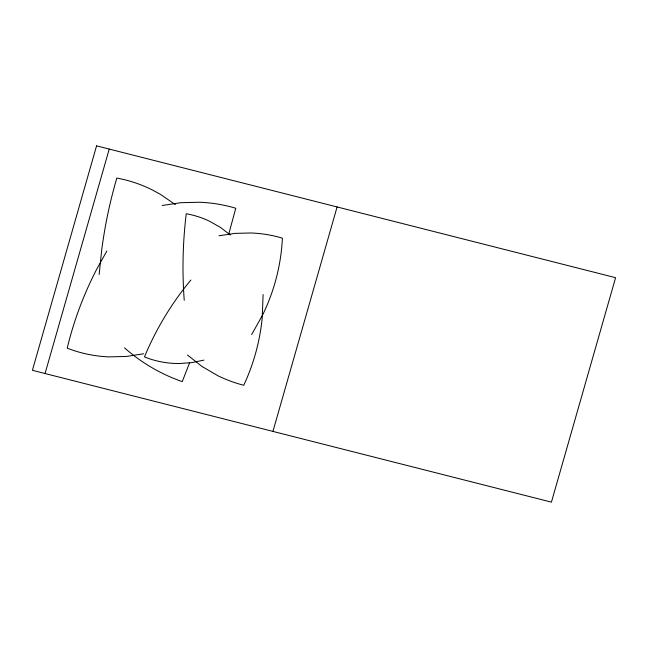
<?xml version="1.0" encoding="UTF-8"?>
<svg xmlns="http://www.w3.org/2000/svg" width="648" height="648" viewBox="0 0 648 648"><rect width="100%" height="100%" fill="white"/><g stroke="black" fill="none" stroke-linecap="round" stroke-linejoin="round"><path stroke-width="0.97" d="M263.104 294.548L262.221 317.731A212.196 205.805 -23.2 0 1 243.753 385.26A133.739 129.713 -23.2 0 1 217.858 375.719L201.949 366.444L187.45 355.015M99.16 274.493L101.679 250.16A492.561 477.722 -23.2 0 1 116.818 178.054A135.594 131.504 -23.2 0 1 151.907 189.743L160.064 194.141L175.373 204.59M45.06 373.531L109.228 149.081M272.93 431.398L337.098 206.955M228.825 233.774L235.775 208.259A144.804 140.446 -23.2 0 0 199.438 202.249L180.816 202.711L162.235 205.489M189.572 362.848L182.242 381.623C161.036 374.252 141.337 362.71 124.505 347.863M106.863 250.995L96.617 269.414A356.214 345.481 -23.2 0 0 67.198 348.162A129.26 125.364 -23.2 0 0 109.002 356.878L126.336 356.457L143.621 353.784M251.651 334.603L262.772 314.685A202.524 196.425 -23.2 0 0 282.398 238.164A124.894 121.136 -23.2 0 0 251.068 232.98L234.997 233.377L218.975 235.775M190.885 280.017C171.679 303.143 156.006 329.144 144.455 356.894A90.89 88.152 -23.2 0 0 179.723 363.52L191.881 362.596L203.942 360.118M230.307 234.989L220.482 227.44L209.741 221.324A91.36 88.606 -23.2 0 0 186.235 213.735C182.768 242.441 182.064 271.447 184.234 300.275M96.568 145.865L32.4 370.316L551.432 502.135L615.6 277.684L96.568 145.865"/></g></svg>
